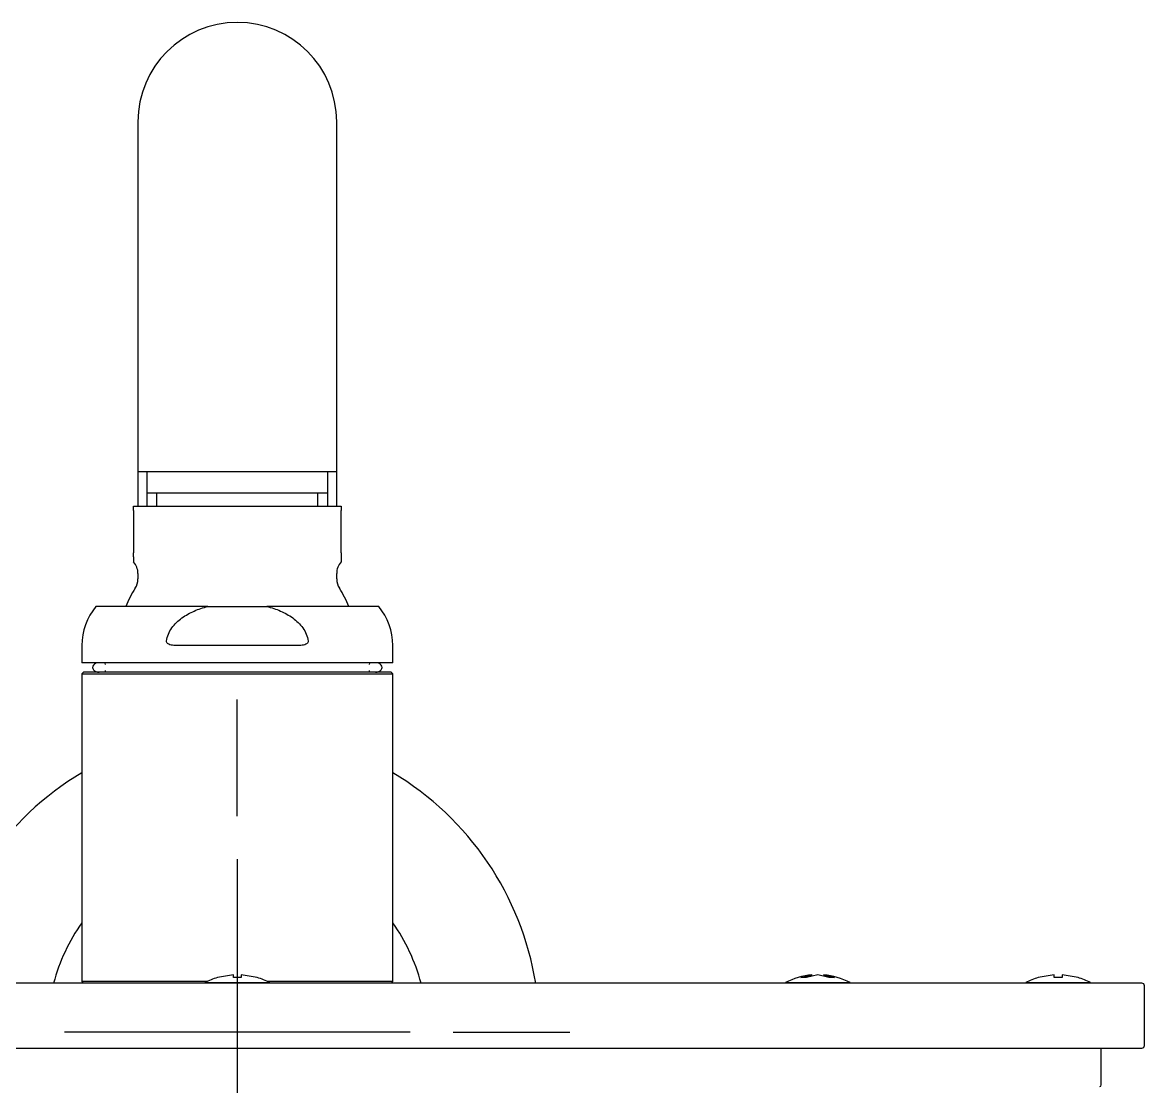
# Model space of a CAD drawing. Header units: millimetres. Extents: x -60 to 7633, y -2614 to 2146.
# Drawn here: x 1484 to 1613.9, y 1871.9 to 1995 of the extents above; entities that cross this region are included whole.
import ezdxf
from ezdxf.lldxf.tags import DXFTag

# ---------------------------------------------------------------- set-up
doc = ezdxf.new("R2010")
doc.units = ezdxf.units.MM
doc.layers.get('0').update_dxf_attribs({"color": 250})
tags = doc.linetypes.add('CENTER2', pattern=[28.575, 19.05, -3.175, 3.175, -3.175]).pattern_tags.tags
tags[10:11] = [DXFTag(74, 4), DXFTag(75, 0), DXFTag(340, '0'), DXFTag(46, 0.0), DXFTag(50, 0.0), DXFTag(44, 0.0), DXFTag(45, 0.0)]
tags[8:9] = [DXFTag(74, 4), DXFTag(75, 0), DXFTag(340, '0'), DXFTag(46, 0.0), DXFTag(50, 0.0), DXFTag(44, 0.0), DXFTag(45, 0.0)]
tags[6:7] = [DXFTag(74, 4), DXFTag(75, 0), DXFTag(340, '0'), DXFTag(46, 0.0), DXFTag(50, 0.0), DXFTag(44, 0.0), DXFTag(45, 0.0)]
tags[4:5] = [DXFTag(74, 4), DXFTag(75, 0), DXFTag(340, '0'), DXFTag(46, 0.0), DXFTag(50, 0.0), DXFTag(44, 0.0), DXFTag(45, 0.0)]

msp = doc.modelspace()

# ---------------------------------------------------------------- linework, layer by layer
at = {"linetype": 'Continuous'}
for p, q in [((1497.35, 1983.51), (1497.35, 1943.01)), ((1520.35, 1943.01), (1520.35, 1983.51)), ((1520.35, 1943.01), (1497.35, 1943.01)), ((1497.35, 1943.01), (1497.35, 1939.01)), ((1498.37, 1943.01), (1498.37, 1939.01)), ((1519.33, 1939.01), (1519.33, 1943.01)), ((1520.35, 1939.01), (1520.35, 1943.01)), ((1519.33, 1940.51), (1498.37, 1940.51)), ((1499.54, 1939.01), (1499.54, 1940.51)), ((1518.17, 1939.01), (1518.17, 1940.51)), ((1496.85, 1938.51), (1496.85, 1939.01)), ((1496.85, 1939.01), (1520.85, 1939.01)), ((1496.85, 1938.51), (1496.85, 1933.64)), ((1520.85, 1939.01), (1520.85, 1938.51)), ((1520.85, 1933.64), (1520.85, 1938.51)), ((1496.85, 1933.16), (1496.85, 1933.64)), ((1496.85, 1933.16), (1496.85, 1932.56)), ((1520.85, 1933.64), (1520.85, 1933.16)), ((1520.85, 1933.16), (1520.85, 1932.56)), ((1497.35, 1931.24), (1497.35, 1930.6)), ((1520.35, 1930.6), (1520.35, 1931.24)), ((1505.43, 1927.41), (1492.49, 1927.41)), ((1505.43, 1927.41), (1512.28, 1927.41)), ((1525.22, 1927.41), (1512.28, 1927.41)), ((1490.85, 1922.91), (1490.85, 1920.91)), ((1516.05, 1922.91), (1501.66, 1922.91)), ((1526.85, 1920.91), (1526.85, 1922.91)), ((1526.85, 1920.91), (1490.85, 1920.91)), ((1491.05, 1919.81), (1490.85, 1919.61)), ((1490.85, 1919.61), (1526.85, 1919.61)), ((1490.85, 1919.61), (1490.85, 1884.01)), ((1526.65, 1919.81), (1491.05, 1919.81)), ((1526.85, 1919.61), (1526.65, 1919.81)), ((1526.85, 1884.01), (1526.85, 1919.61)), ((1508.39, 1884.78), (1506.55, 1884.46)), ((1508.39, 1884.46), (1508.39, 1884.78)), ((1508.85, 1884.47), (1508.39, 1884.46)), ((1509.31, 1884.46), (1508.85, 1884.47)), ((1509.31, 1884.78), (1509.31, 1884.46)), ((1511.15, 1884.46), (1509.31, 1884.78)), ((1574.08, 1884.46), (1575.38, 1884.78)), ((1576.03, 1884.78), (1574.73, 1884.46)), ((1577.33, 1884.46), (1576.03, 1884.78)), ((1576.68, 1884.78), (1577.98, 1884.46)), ((1577.65, 1884.47), (1577.33, 1884.46)), ((1577.98, 1884.46), (1577.65, 1884.47)), ((1603.39, 1884.78), (1601.55, 1884.46)), ((1601.55, 1884.46), (1601.55, 1884.47)), ((1603.39, 1884.46), (1603.39, 1884.78)), ((1604.31, 1884.78), (1604.31, 1884.46)), ((1606.15, 1884.46), (1604.31, 1884.78)), ((1606.15, 1884.47), (1606.15, 1884.46)), ((1613.55, 1883.81), (1404.15, 1883.81)), ((1505.37, 1884.01), (1490.85, 1884.01)), ((1490.85, 1884.01), (1491.05, 1883.81)), ((1508.85, 1883.87), (1505.1, 1883.87)), ((1505.1, 1883.87), (1505.1, 1883.81)), ((1512.6, 1883.87), (1508.85, 1883.87)), ((1526.85, 1884.01), (1512.34, 1884.01)), ((1512.6, 1883.81), (1512.6, 1883.87)), ((1526.65, 1883.81), (1526.85, 1884.01)), ((1578.68, 1883.87), (1572.28, 1883.87)), ((1572.28, 1883.87), (1572.28, 1883.81)), ((1574.73, 1884.46), (1574.08, 1884.46)), ((1579.78, 1883.87), (1578.68, 1883.87)), ((1579.78, 1883.81), (1579.78, 1883.87)), ((1600.1, 1883.81), (1600.1, 1883.87)), ((1607.6, 1883.87), (1600.1, 1883.87)), ((1604.31, 1884.46), (1603.39, 1884.46)), ((1607.6, 1883.87), (1607.6, 1883.81)), ((1613.85, 1876.61), (1613.85, 1883.51)), ((1404.15, 1876.31), (1613.55, 1876.31)), ((1608.85, 1872.05), (1608.85, 1876.31))]:
    msp.add_line(p, q, dxfattribs=at)
at = {"linetype": 'CENTER2'}
for p, q in [((1508.85, 1903.16), (1508.85, 1916.66)), ((1508.85, 1898.16), (1508.85, 1858.16)), ((1528.85, 1878.16), (1488.85, 1878.16)), ((1533.85, 1878.16), (1547.35, 1878.16))]:
    msp.add_line(p, q, dxfattribs=at)
at = {"linetype": 'Continuous'}
for centre, radius, start, end in [((1508.85, 1983.51), 11.5, 0, 180), ((1495.35, 1931.24), 2, 0, 41.4356), ((1522.35, 1931.24), 2, 138.5668, 180), ((1495.35, 1930.6), 2, 327.5383, 0), ((1522.35, 1930.6), 2, 180, 212.4617), ((1508.85, 1922.01), 14, 147.5383, 157.3119), ((1508.85, 1922.01), 14, 22.6881, 32.4617), ((1497.85, 1922.91), 7, 139.9948, 180), ((1519.85, 1922.91), 7, 0, 40.0052), ((1493.4, 1920.71), 0.2, 0, 90), ((1524.3, 1920.71), 0.2, 90, 180), ((1493.4, 1919.99), 0.2, 315, 0), ((1524.3, 1919.99), 0.2, 180, 225), ((1508.85, 1878.16), 35, 120.9497, 170.7102), ((1508.85, 1878.16), 35, 9.2898, 59.0503), ((1508.85, 1878.16), 22, 144.9032, 165.1187), ((1508.85, 1878.16), 22, 14.8813, 35.0968), ((1508.85, 1876.81), 8, 106.7282, 117.9532), ((1508.85, 1876.81), 8, 62.0468, 73.2643), ((1576.03, 1876.81), 8, 94.8379, 117.9532), ((1576.03, 1876.81), 8, 62.0468, 85.221), ((1603.85, 1876.81), 8, 106.7083, 117.9532), ((1603.85, 1876.81), 8, 62.0468, 73.2917), ((1613.55, 1883.51), 0.3, 0, 90), ((1613.55, 1876.61), 0.3, 270, 0), ((1608.65, 1872.05), 0.2, 273.3369, 0)]:
    msp.add_arc(centre, radius, start, end, dxfattribs=at)
for centre, major_axis in [((1492.85, 1920.36), (0.75, 0)), ((1524.85, 1920.36), (-0.75, 0))]:
    msp.add_ellipse(centre, major_axis=major_axis, ratio=0.733333, start_param=1.570796, end_param=4.712389, dxfattribs=at)
for points, knots in [([(1500.65, 1923.41), (1500.69, 1923.68), (1500.77, 1923.95), (1500.98, 1924.46), (1501.12, 1924.7), (1501.43, 1925.15), (1501.62, 1925.36), (1502.01, 1925.75), (1502.22, 1925.92), (1502.66, 1926.25), (1502.9, 1926.39), (1503.38, 1926.66), (1503.62, 1926.78), (1504.38, 1927.11), (1504.9, 1927.27), (1505.43, 1927.41)], [0, 0, 0, 0, 0.125, 0.125, 0.25, 0.25, 0.375, 0.375, 0.5, 0.5, 0.625, 0.625, 0.75, 0.75, 1, 1, 1, 1]), ([(1512.28, 1927.41), (1512.54, 1927.34), (1512.8, 1927.27), (1513.32, 1927.1), (1513.58, 1927), (1514.09, 1926.78), (1514.33, 1926.66), (1514.81, 1926.39), (1515.05, 1926.24), (1515.72, 1925.76), (1516.11, 1925.38), (1516.59, 1924.7), (1516.73, 1924.46), (1516.94, 1923.95), (1517.02, 1923.68), (1517.06, 1923.41)], [0, 0, 0, 0, 0.125, 0.125, 0.25, 0.25, 0.375, 0.375, 0.5, 0.5, 0.75, 0.75, 0.875, 0.875, 1, 1, 1, 1]), ([(1501.66, 1922.91), (1501.45, 1922.91), (1501.25, 1922.93), (1500.96, 1923.02), (1500.86, 1923.06), (1500.74, 1923.16), (1500.7, 1923.2), (1500.65, 1923.29), (1500.64, 1923.35), (1500.65, 1923.41)], [0, 0, 0, 0, 0.5, 0.5, 0.75, 0.75, 0.875, 0.875, 1, 1, 1, 1]), ([(1517.06, 1923.41), (1517.07, 1923.35), (1517.06, 1923.29), (1517, 1923.2), (1516.97, 1923.16), (1516.84, 1923.06), (1516.75, 1923.02), (1516.55, 1922.96), (1516.45, 1922.94), (1516.25, 1922.91), (1516.15, 1922.91), (1516.05, 1922.91)], [0, 0, 0, 0, 0.125, 0.125, 0.25, 0.25, 0.5, 0.5, 0.75, 0.75, 1, 1, 1, 1])]:
    msp.add_open_spline(points, degree=3, knots=knots, dxfattribs=at)

doc.saveas('drawing.dxf')
